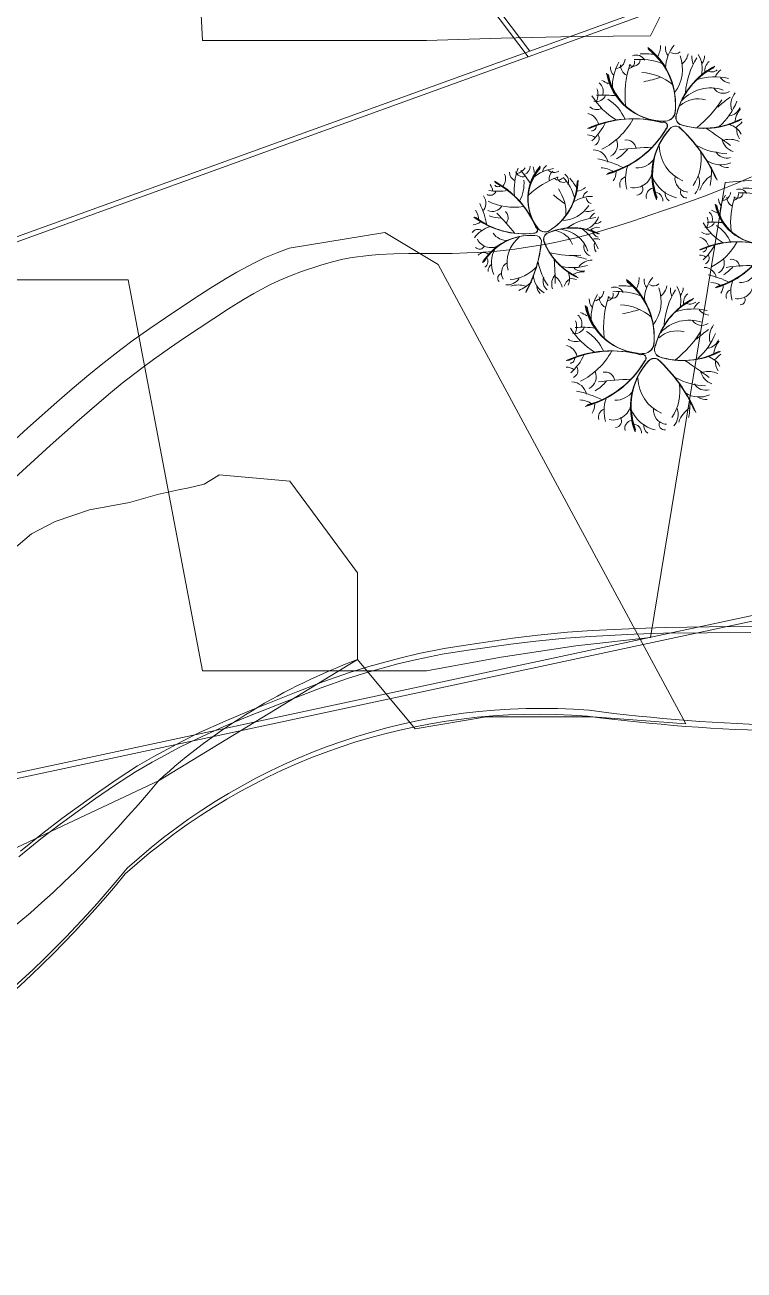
# Model space of a CAD drawing. Header units: metres. Extents: x -1097 to 1588, y -673 to 884.
# Drawn here: x 779.7 to 837.5, y 437.7 to 537.8 of the extents above; entities that cross this region are included whole.
import ezdxf

# ---------------------------------------------------------------- set-up
doc = ezdxf.new("R2010")
doc.units = ezdxf.units.M
for name, color, linetype, lineweight, plot in [('CRECIDA_Q100', 5, 'Continuous', 0, False), ('CRECIDA_Q2', 150, 'Continuous', 0, False), ('EXTENSIONES', 252, 'Continuous', 0, False), ('Solado', 7, 'Continuous', 0, False), ('TERRENO', 188, 'Continuous', 0, False), ('TEXTO', 7, 'Continuous', 0, False), ('VEGETACION', 85, 'Continuous', 0, False), ('VISTA LEJOS', 7, 'Continuous', 0, False)]:
    doc.layers.add(name, color=color, linetype=linetype, lineweight=lineweight, plot=plot)

msp = doc.modelspace()

# ---------------------------------------------------------------- linework, layer by layer
at = {"layer": 'CRECIDA_Q100'}
msp.add_lwpolyline([(716, 472.8), (722, 472.8), (728, 472.8), (734, 490.51), (740, 497.02), (746, 694.8), (752, 694.8), (758, 694.8), (764, 692.07), (770, 692.07), (776, 661.18), (782, 656.37), (788, 652.05), (794, 536.53), (800, 536.53), (806, 536.53), (812, 536.53), (818, 536.72), (824, 536.85), (830, 536.91), (836, 548.93), (842, 549.07)], dxfattribs=at)
at = {"layer": 'CRECIDA_Q2'}
msp.add_lwpolyline([(716, 466.38), (722, 467.27), (728, 468.44), (734, 469.84), (740, 473.98), (746, 479.41), (752, 509.18), (758, 512.91), (764, 515.52), (770, 517.27), (776, 517.27), (782, 517.27), (788, 517.27), (794, 485.85), (800, 485.85), (806, 485.85), (812, 485.85), (818, 486.94), (824, 487.84), (830, 488.53), (836, 525.11), (842, 525.63)], dxfattribs=at)
at = {"layer": 'EXTENSIONES'}
for points in [[(778.62, 504.17), (779.93, 505.36), (782.28, 507.45), (783.52, 508.52), (784.85, 509.65), (785.84, 510.45), (787.43, 511.69), (788.42, 512.43), (789.76, 513.38), (791, 514.23), (793.36, 515.8), (794.58, 516.59), (795.84, 517.37), (796.75, 517.89), (798.12, 518.63), (798.97, 519.04), (800.04, 519.49), (800.96, 519.83), (808.65, 521.09), (812.94, 518.52)], [(832.86, 481.58), (812.94, 518.52)], [(778.63, 495.49), (780.24, 496.87), (782.15, 497.85), (784.89, 498.8), (788.12, 499.38), (790.36, 500.02), (792.05, 500.4), (792.9, 500.56), (794.11, 500.86), (795.21, 501.51), (795.34, 501.61)], [(801.01, 501.1), (795.34, 501.61)], [(802.84, 498.62), (801.01, 501.1)], [(806.44, 493.73), (802.84, 498.62)], [(806.44, 486.74), (806.44, 493.73)], [(806.44, 486.74), (811.1, 481.19)], [(811.1, 481.19), (816.8, 482.13)], [(816.8, 482.13), (825.37, 482.13)], [(825.37, 482.13), (832.86, 481.58)]]:
    msp.add_lwpolyline(points, dxfattribs=at)
msp.add_lwpolyline([(594.83, 436.16, -0.003361), (595.83, 435.82, 0.213753), (666.88, 427.43, -0.089629), (721.94, 444.79, 0.226256), (790.44, 477, -0.09566), (806.44, 486.74)], format="xyb", dxfattribs=at)
at = {"layer": 'Solado'}
msp.add_lwpolyline([(778.63, 495.49), (780.24, 496.87), (782.15, 497.85), (784.89, 498.8), (788.12, 499.38), (790.36, 500.02), (792.05, 500.4), (792.9, 500.56), (794.11, 500.86), (795.21, 501.51), (795.34, 501.61), (801.01, 501.1), (802.84, 498.62), (806.44, 493.73), (806.44, 486.74), (811.1, 481.19), (816.8, 482.13), (825.37, 482.13), (832.86, 481.58), (812.94, 518.52), (808.65, 521.09), (800.96, 519.83), (800.04, 519.49), (798.97, 519.04), (798.12, 518.63), (796.75, 517.89), (795.84, 517.37), (794.58, 516.59), (793.36, 515.8), (791, 514.23), (789.76, 513.38), (788.42, 512.43), (787.43, 511.69), (785.84, 510.45), (784.85, 509.65), (783.52, 508.52), (782.28, 507.45), (779.93, 505.36), (778.62, 504.17)], dxfattribs=at)
at = {"layer": 'TERRENO'}
msp.add_lwpolyline([(779.21, 470.88), (781, 472.32), (782.54, 473.5), (785.39, 475.57), (786.91, 476.63), (788.61, 477.72), (789.93, 478.49), (792.17, 479.7), (793.6, 480.41), (795.65, 481.33), (797.63, 482.16), (801.51, 483.71), (803.52, 484.48), (805.65, 485.23), (807.2, 485.71), (809.7, 486.4), (811.22, 486.76), (813.26, 487.17), (815.15, 487.47), (818.78, 487.99), (820.79, 488.24), (823.18, 488.47), (825.16, 488.61), (828.7, 488.78), (831.05, 488.86), (834.57, 488.91), (838.07, 488.93)], dxfattribs=at)
at = {"layer": 'TEXTO', "color": 141}
msp.add_lwpolyline([(942.81, 512.25), (491.21, 415.55)], dxfattribs=at)
at = {"layer": 'VEGETACION', "color": 254}
msp.add_lwpolyline([(721.94, 444.79), (790.44, 477), (806.44, 486.74), (806.44, 493.73), (802.84, 498.62), (801.01, 501.1), (795.34, 501.61), (795.21, 501.51), (794.11, 500.86), (792.9, 500.56), (792.05, 500.4), (790.36, 500.02), (788.12, 499.38), (784.89, 498.8), (782.15, 497.85), (780.24, 496.87), (778.63, 495.49)], dxfattribs=at)
at = {"layer": 'VEGETACION'}
for centre, radius, start, end in [((826.17, 531.37), 5.86, -7.0126, 51.7609), ((826.22, 531.36), 5.8, -7.0126, 51.7609), ((826.28, 531.35), 5.74, -7.0126, 51.7609), ((826.34, 531.33), 5.69, -7.0126, 51.7609), ((828.95, 536.14), 1.87, -30.3109, -0.1369), ((832.04, 535.88), 0.839, 169.6778, -136.2887), ((834.22, 534.22), 3, 140.203, 178.1947), ((830.79, 532.85), 3.84, 149.9473, -176.8254), ((827.1, 535.12), 0.878, -80.5732, -5.4598), ((828.63, 535.01), 0.548, -126.8376, -2.2225), ((828.18, 534.81), 0.561, -77.8599, 7.8919), ((828.85, 534.58), 0.775, 26.989, 112.3536), ((829.17, 530.26), 4.75, 68.3223, 95.6759), ((829.47, 528.89), 6.57, 82.3394, 92.5468), ((831.99, 536.04), 0.58, -125.0679, -46.7585), ((829.45, 534.22), 3.13, -37.04, 20.2784), ((831.68, 535.72), 1.38, -52.2138, -10.7459), ((839.06, 531.86), 6.26, 148.3668, 175.7309), ((834.68, 535.17), 1.35, 174.4694, -156.1224), ((831.99, 534.27), 2.18, -14.1206, 31.5271), ((833.32, 535.31), 1.04, -37.8757, -0.6938), ((835.31, 534.11), 0.93, 129.1335, -169.7906), ((831.12, 534.76), 4.73, -169.3991, -90.6111), ((831.13, 534.71), 4.68, -169.3991, -90.6111), ((831.14, 534.67), 4.64, -169.3991, -90.6111), ((831.14, 534.62), 4.59, -169.3991, -90.6111), ((827.65, 534.35), 0.855, 175.5863, -134.2924), ((828.54, 534.55), 0.939, 178.8709, -119.6274), ((835.82, 532.12), 7.86, 161.4244, -173.9045), ((829.13, 529.86), 4.09, 49.1819, 87.2866), ((837.83, 529.12), 5.91, 117.2325, 165.0827), ((837.77, 529.13), 5.85, 117.2325, 165.0827), ((837.95, 529.11), 6.03, 117.2325, 165.0827), ((837.89, 529.12), 5.97, 117.2325, 165.0827), ((834.9, 534.81), 0.81, -119.4079, -53.7772), ((836.32, 533.14), 1.21, 122.4262, 158.3906), ((825.28, 532.41), 0.931, -14.6065, 49.1598), ((823.61, 527.8), 6.05, 60.2465, 65.6779), ((827.28, 544.33), 11.33, -78.8812, -71.6233), ((834.83, 529.59), 3.12, 70.8016, 137.4059), ((835.19, 528.6), 5, 77.262, 107.3482), ((835.86, 533.2), 0.922, -146.5166, -56.5593), ((836.51, 534.23), 1.13, -141.3142, -95.8118), ((830.42, 535.26), 6.03, -148.0271, -121.8354), ((825.64, 532.45), 0.827, -103.4701, -23.891), ((824.54, 532.19), 1.25, -25.4563, 21.2377), ((826.24, 524.79), 7.35, 81.8669, 94.4128), ((824.68, 528.77), 3.58, 23.3346, 57.9119), ((833.84, 529.65), 2.19, 74.3184, 131.5501), ((827.76, 536.88), 9.48, -50.9616, -32.7007), ((844.86, 520.29), 14.41, 125.9438, 130.9474), ((838.16, 531.31), 1.69, 143.1596, -166.5877), ((824.7, 529.54), 1.15, 14.1637, 76.1762), ((825.69, 531.85), 0.88, -130.2988, -61.7859), ((831.12, 530.94), 0.907, -93.1322, -17.9739), ((832.74, 530.35), 0.681, 153.4198, -121.2712), ((832.17, 533.48), 5.12, -49.014, -20.954), ((836.16, 531.57), 1.13, -79.471, -22.6738), ((838.63, 529.83), 1.83, 139.4516, 176.9574), ((828.59, 521.36), 8.88, 74.7272, 114.2407), ((828.62, 521.45), 8.79, 74.7272, 114.2407), ((828.65, 521.53), 8.7, 74.7272, 114.2407), ((828.68, 521.62), 8.61, 74.7272, 114.2407), ((825.25, 529.64), 0.39, -87.4794, 11.746), ((822.11, 532), 4.76, -47.9098, -25.8136), ((823.45, 533.02), 5.87, -63.0744, -28.8672), ((831.06, 529.65), 0.308, -49.8029, 114.2093), ((831.05, 529.65), 0.311, -49.8029, 114.2093), ((831.07, 529.65), 0.305, -49.8029, 114.2093), ((831.08, 529.65), 0.302, -49.8029, 114.2093), ((831.13, 530.93), 0.898, -93.1322, -17.9739), ((831.14, 530.91), 0.88, -93.1322, -17.9739), ((831.13, 530.92), 0.889, -93.1322, -17.9739), ((832.71, 530.34), 0.66, 153.4198, -121.2712), ((832.72, 530.35), 0.667, 153.4198, -121.2712), ((832.73, 530.35), 0.674, 153.4198, -121.2712), ((834.3, 535.67), 6.2, -108.1317, -62.2585), ((834.32, 535.73), 6.26, -108.1317, -62.2585), ((834.35, 535.79), 6.33, -108.1317, -62.2585), ((834.37, 535.85), 6.39, -108.1317, -62.2585), ((835.96, 528.3), 1.51, 26.9787, 76.13), ((844.43, 521.8), 10.79, 130.7293, 134.4144), ((824.95, 527.94), 0.997, 52.2518, 90.5793), ((825.27, 528.66), 0.61, -65.7095, 27.1401), ((824.4, 533.43), 7.95, -74.8679, -30.4024), ((824.47, 533.4), 7.87, -74.8679, -30.4024), ((824.55, 533.36), 7.79, -74.8679, -30.4024), ((824.62, 533.33), 7.71, -74.8679, -30.4024), ((835.63, 525.7), 5.51, 138.4124, -158.9788), ((835.59, 525.74), 5.45, 138.4124, -158.9788), ((835.55, 525.78), 5.4, 138.4124, -158.9788), ((835.52, 525.83), 5.34, 138.4124, -158.9788), ((832.03, 529), 0.634, 64.1571, 144.9717), ((832.03, 528.99), 0.64, 64.1571, 144.9717), ((832.03, 529.02), 0.621, 64.1571, 144.9717), ((832.03, 529.01), 0.627, 64.1571, 144.9717), ((823.83, 520.36), 12.51, 23.8645, 47.4059), ((823.75, 520.27), 12.64, 23.8645, 47.4059), ((823.67, 520.17), 12.77, 23.8645, 47.4059), ((823.58, 520.07), 12.9, 23.8645, 47.4059), ((800.12, 478.35), 61.59, 53.8701, 56.0677), ((838.25, 529.36), 1.31, 175.4194, -146.0112), ((825.38, 526.52), 1.22, 10.8837, 88.4892), ((826.29, 528.16), 1.07, -61.5198, 22.9503), ((825.3, 530.23), 3.78, -58.5365, -40.244), ((831.1, 499.38), 28.58, 91.8959, 97.1824), ((828.07, 527.75), 0.78, 6.6356, 100.1339), ((833.86, 528.13), 3.15, -178.6401, -113.41), ((836.37, 533.09), 5.67, -117.2715, -92.2861), ((837.09, 528.89), 1.37, -169.0993, -108.5458), ((836.38, 526.8), 1.78, 65.2459, 104.8545), ((824.06, 518.79), 8.4, 63.1155, 78.2042), ((828.93, 527.93), 1.65, -93.0608, -33.7955), ((830.37, 526.96), 3.72, -34.2307, 10.3731), ((835.66, 528.62), 2.09, -122.2591, -66.9897), ((836.16, 528.12), 1.05, -148.9222, -74.8688), ((817.4, 525.4), 0.949, -38.3468, 23.6656), ((819.41, 525.91), 0.727, 177.1906, -114.2964), ((824.03, 524.52), 4.98, 159.4624, -174.3459), ((819.78, 526.25), 0.683, -155.9806, -76.4016), ((819.05, 526.83), 1.03, -77.9669, -31.2728), ((815.06, 522), 6.08, 29.3564, 41.9022), ((819.57, 526.46), 0.769, -67.117, -3.3508), ((824.05, 523.81), 3.91, 138.0903, -143.1217), ((824.02, 523.79), 3.87, 138.0903, -143.1217), ((824, 523.76), 3.83, 138.0903, -143.1217), ((823.97, 523.73), 3.79, 138.0903, -143.1217), ((822.63, 523.07), 3.18, 97.4368, 130.6641), ((815.71, 525.24), 5, 7.736, 13.1674), ((822.04, 525.88), 0.707, 123.0758, 173.1971), ((822.26, 526.64), 0.725, -133.0838, -57.9704), ((822.62, 525.4), 0.776, 126.3603, -172.138), ((822.79, 525.22), 0.64, -25.5215, 59.8431), ((826.03, 524.54), 1.74, 55.0521, 89.7129), ((825.93, 525.96), 1.31, -33.6652, 0.2761), ((831.2, 525.41), 3.2, 162.2918, -164.5827), ((828.69, 526.15), 1.47, -101.2643, -1.1503), ((836.2, 523.72), 2.35, 124.7312, 160.552), ((828.94, 526.04), 5.97, -11.3278, 2.7521), ((836.17, 527.4), 1.08, -121.9118, -83.5178), ((816.48, 524.43), 0.824, -0.2587, 38.0688), ((813.99, 518.74), 7.34, 22.2167, 61.7302), ((817.74, 525.09), 0.323, -139.9899, -40.7645), ((814.06, 518.76), 7.26, 22.2167, 61.7302), ((814.14, 518.78), 7.19, 22.2167, 61.7302), ((814.21, 518.8), 7.12, 22.2167, 61.7302), ((816.88, 525.03), 2.96, -29.1759, 5.4014), ((824.68, 519.4), 6.49, 108.9139, 133.5849), ((819.38, 525.27), 4.75, -59.5232, -0.7497), ((819.4, 525.23), 4.7, -59.5232, -0.7497), ((819.36, 525.32), 4.8, -59.5232, -0.7497), ((819.34, 525.36), 4.84, -59.5232, -0.7497), ((822.6, 525.77), 0.464, -130.3704, -44.6187), ((822.96, 525.57), 0.453, -179.3481, -54.733), ((820.12, 522.83), 3.93, 15.8118, 43.1653), ((819.37, 521.95), 5.43, 29.8289, 40.0362), ((823.86, 525.93), 1.54, -82.8214, -52.6474), ((828.19, 524.93), 0.66, 109.7766, -161.1616), ((828.88, 524.6), 0.513, -86.0663, 31.7343), ((830.34, 524), 0.675, 102.0332, -164.9929), ((832.8, 526.65), 2.86, -157.3326, -104.242), ((833.09, 525.46), 1.12, 172.8016, -94.3436), ((832.53, 525.15), 1.42, -42.0554, 18.6273), ((837.68, 519.23), 5.43, 82.3394, 92.5468), ((815.76, 523.43), 1.01, -41.6268, 35.9787), ((817.11, 524.58), 0.504, -118.22, -25.3705), ((817.71, 528.33), 3.93, -100.4204, -78.3241), ((828.39, 531.14), 9.36, -131.3917, -124.1338), ((819.83, 522.66), 3.38, -3.3286, 34.776), ((825.25, 521.51), 2.48, 87.6925, 125.6842), ((825.25, 523.77), 0.693, 117.1673, 171.2007), ((825.32, 523.89), 0.479, -177.5784, -99.269), ((830.3, 523.65), 0.696, -2.8136, 89.859), ((832, 524.28), 0.818, 174.9157, -126.473), ((832.88, 524.33), 0.456, 157.6352, -83.3031), ((836.19, 523.74), 0.707, 175.5863, -134.2924), ((838.78, 522.51), 3.18, 149.9473, -176.8254), ((835.73, 524.38), 0.725, -80.5732, -5.4598), ((836.92, 523.91), 0.776, 178.8709, -119.6274), ((842.94, 521.9), 6.49, 161.4244, -173.9045), ((836.99, 524.29), 0.453, -126.8376, -2.2225), ((836.62, 524.12), 0.464, -77.8599, 7.8919), ((837.17, 523.94), 0.64, 26.989, 112.3536), ((837.44, 520.36), 3.93, 68.3223, 95.6759), ((814.79, 522.02), 1.43, 2.5416, 37.2023), ((810.03, 520.41), 6.94, 10.6049, 25.6937), ((817.29, 523.66), 0.883, -114.0303, -29.5602), ((819.05, 527.97), 4.85, -115.5849, -81.3777), ((817.92, 522.29), 0.645, -45.8749, 47.6233), ((822.85, 524.64), 2.59, -89.5505, -32.2321), ((824.96, 523.92), 1.14, -104.7244, -63.2564), ((834.23, 522.14), 0.769, -14.6065, 49.1598), ((832.85, 518.33), 5, 60.2465, 65.6779), ((839.05, 524.08), 3.91, -169.3991, -90.6111), ((839.06, 524.04), 3.87, -169.3991, -90.6111), ((839.06, 524), 3.83, -169.3991, -90.6111), ((839.07, 523.96), 3.79, -169.3991, -90.6111), ((815.67, 522.79), 1.08, -86.1757, -52.2344), ((819.8, 527.55), 6.57, -127.3784, -82.9129), ((819.81, 527.49), 6.5, -127.3784, -82.9129), ((819.83, 527.42), 6.44, -127.3784, -82.9129), ((819.84, 527.35), 6.37, -127.3784, -82.9129), ((818.16, 525.35), 3.12, -111.047, -92.7546), ((800.85, 506.03), 23.62, 39.3853, 44.6718), ((826.14, 517.15), 5.17, 95.8563, 123.2203), ((824.16, 523), 1.8, -66.6312, -20.9834), ((826.11, 521.69), 1.12, 121.9589, 151.3671), ((825.52, 522.65), 0.859, -90.3862, -53.2043), ((838.47, 524.49), 4.98, -148.0271, -121.8354), ((834.53, 522.18), 0.683, -103.4701, -23.891), ((833.61, 521.96), 1.03, -25.4563, 21.2377), ((835.02, 515.84), 6.08, 81.8669, 94.4128), ((816.13, 520.79), 0.546, 57.2661, 146.3278), ((817.96, 519.06), 2.65, 109.7813, 142.9068), ((820.38, 516.3), 4.55, 85.9019, 148.5107), ((820.39, 516.35), 4.51, 85.9019, 148.5107), ((820.39, 516.39), 4.46, 85.9019, 148.5107), ((820.4, 516.44), 4.42, 85.9019, 148.5107), ((818.47, 521.81), 1.36, -145.5713, -86.306), ((821.08, 518.68), 2.6, 128.8494, -165.9205), ((820.67, 521.28), 0.255, -102.3134, 61.6988), ((820.66, 521.29), 0.257, -102.3134, 61.6988), ((820.67, 521.28), 0.252, -102.3134, 61.6988), ((820.68, 521.28), 0.249, -102.3134, 61.6988), ((820.72, 520.31), 0.529, 11.6466, 92.4612), ((820.73, 520.33), 0.518, 11.6466, 92.4612), ((820.73, 520.32), 0.523, 11.6466, 92.4612), ((820.74, 520.33), 0.513, 11.6466, 92.4612), ((821.54, 521.89), 0.75, -145.6427, -70.4844), ((821.54, 521.87), 0.735, -145.6427, -70.4844), ((821.54, 521.88), 0.742, -145.6427, -70.4844), ((821.54, 521.86), 0.727, -145.6427, -70.4844), ((821.95, 520.55), 0.546, 100.9093, -173.7818), ((821.96, 520.55), 0.551, 100.9093, -173.7818), ((821.97, 520.54), 0.557, 100.9093, -173.7818), ((821.98, 520.54), 0.563, 100.9093, -173.7818), ((823.7, 516.62), 4.83, 64.722, 112.5721), ((823.75, 516.54), 4.93, 64.722, 112.5721), ((823.73, 516.58), 4.88, 64.722, 112.5721), ((823.78, 516.49), 4.98, 64.722, 112.5721), ((822.06, 519.46), 1.81, 21.8079, 79.0396), ((822.53, 518.78), 2.58, 18.2911, 84.8953), ((822.06, 518.05), 4.13, 24.7515, 54.8377), ((825.73, 520.74), 0.769, 76.623, 137.6988), ((825.98, 521.36), 0.669, -171.9184, -106.2877), ((833.75, 519.77), 0.949, 14.1637, 76.1762), ((834.57, 521.68), 0.727, -130.2988, -61.7859), ((833.73, 519.13), 2.96, 23.3346, 57.9119), ((816.26, 520.17), 0.424, -138.5768, -20.7762), ((817.18, 521.08), 1.21, -153.7749, -53.6608), ((819.58, 518.64), 2.36, 150.1568, -156.7526), ((810.63, 521.37), 10.66, -28.646, -5.1047), ((810.73, 521.36), 10.55, -28.646, -5.1047), ((810.84, 521.36), 10.44, -28.646, -5.1047), ((810.95, 521.35), 10.34, -28.646, -5.1047), ((826.24, 522.19), 5.12, -160.6422, -114.769), ((826.29, 522.2), 5.18, -160.6422, -114.769), ((826.35, 522.21), 5.23, -160.6422, -114.769), ((826.4, 522.23), 5.28, -160.6422, -114.769), ((825.41, 519.93), 0.762, 160.9729, -109.0699), ((825.6, 519.59), 0.996, 69.9156, 105.88), ((826.42, 520.01), 0.932, 166.1753, -148.3223), ((836.96, 513.01), 7.34, 74.7272, 114.2407), ((836.98, 513.08), 7.26, 74.7272, 114.2407), ((837.01, 513.15), 7.19, 74.7272, 114.2407), ((837.04, 513.22), 7.12, 74.7272, 114.2407), ((834.2, 519.85), 0.323, -87.4794, 11.746), ((831.61, 521.8), 3.93, -47.9098, -25.8136), ((832.71, 522.65), 4.85, -63.0744, -28.8672), ((833.5, 522.98), 6.57, -74.8679, -30.4024), ((833.56, 522.95), 6.5, -74.8679, -30.4024), ((833.62, 522.92), 6.44, -74.8679, -30.4024), ((833.68, 522.9), 6.37, -74.8679, -30.4024), ((816.6, 518.92), 0.557, 49.5226, 142.4966), ((816.36, 518.76), 0.575, -55.3242, 37.3484), ((825.6, 519.53), 4.69, -169.782, -144.7966), ((823.75, 527.08), 7.84, -103.4722, -85.2112), ((771.48, 515.77), 50.89, 1.3595, 3.5571), ((821.48, 507.53), 11.91, 73.4333, 78.4369), ((825.33, 517.47), 1.4, 90.6491, 140.9017), ((833.95, 518.45), 0.824, 52.2518, 90.5793), ((834.22, 519.04), 0.504, -65.7095, 27.1401), ((835.06, 518.62), 0.883, -61.5198, 22.9503), ((836.53, 518.29), 0.645, 6.6356, 100.1339), ((817.62, 517.97), 0.676, 122.4052, -178.9835), ((818.1, 517.42), 0.376, 105.1246, -135.8136), ((818.94, 517.85), 0.921, 120.291, -146.8541), ((818.56, 520.39), 3.08, -86.7412, -42.1374), ((823.2, 516.94), 1.14, 138.3902, -161.0564), ((823.74, 522.49), 4.23, -101.5246, -73.4645), ((822.25, 517.39), 1.25, -25.5318, 23.6195), ((824.6, 516.41), 1.52, 86.9411, 124.4468), ((824.49, 518.91), 0.937, -131.9815, -75.1843), ((834.31, 517.27), 1.01, 10.8837, 88.4892), ((833.22, 510.88), 6.94, 63.1155, 78.2042), ((834.24, 520.34), 3.12, -58.5365, -40.244), ((839.04, 494.85), 23.62, 91.8959, 97.1824), ((837.24, 518.43), 1.36, -93.0608, -33.7955), ((818.46, 518.05), 1.18, -94.566, -33.8832), ((819.37, 514.93), 1.94, 72.2206, 108.0414), ((817.24, 520.86), 4.94, -63.8384, -49.7585), ((822.31, 517.75), 1.73, -174.7696, -119.5003), ((821.77, 516.81), 0.893, -174.4224, -136.0283), ((822.23, 517.17), 0.864, 158.5673, -127.3793), ((821.47, 516.36), 1.47, 12.7354, 52.3439), ((824.09, 516.42), 1.08, 122.9089, 161.4783), ((822.25, 508.58), 8.92, 78.2188, 81.9039), ((827.13, 515.92), 0.775, 26.989, 112.3536), ((827.75, 510.23), 6.57, 82.3394, 92.5468), ((824.45, 512.71), 5.86, -7.0126, 51.7609), ((824.5, 512.69), 5.8, -7.0126, 51.7609), ((824.56, 512.68), 5.74, -7.0126, 51.7609), ((824.62, 512.66), 5.69, -7.0126, 51.7609), ((827.23, 517.47), 1.87, -30.3109, -0.1369), ((830.33, 517.21), 0.839, 169.6778, -136.2887), ((832.5, 515.55), 3, 140.203, 178.1947), ((830.27, 517.37), 0.58, -125.0679, -46.7585), ((829.97, 517.05), 1.38, -52.2138, -10.7459), ((830.27, 515.6), 2.18, -14.1206, 31.5271), ((834.84, 515.64), 1.43, 55.0521, 89.7129), ((834.77, 516.81), 1.08, -33.6652, 0.2761), ((839.12, 516.35), 2.65, 162.2918, -164.5827), ((837.05, 516.97), 1.21, -101.2643, -1.1503), ((825.94, 515.68), 0.855, 175.5863, -134.2924), ((829.07, 514.19), 3.84, 149.9473, -176.8254), ((825.38, 516.46), 0.878, -80.5732, -5.4598), ((826.83, 515.89), 0.939, 178.8709, -119.6274), ((834.1, 513.45), 7.86, 161.4244, -173.9045), ((826.91, 516.34), 0.548, -126.8376, -2.2225), ((826.46, 516.14), 0.561, -77.8599, 7.8919), ((827.45, 511.59), 4.75, 68.3223, 95.6759), ((827.73, 515.55), 3.13, -37.04, 20.2784), ((836.05, 510.47), 5.85, 117.2325, 165.0827), ((836.24, 510.44), 6.03, 117.2325, 165.0827), ((836.17, 510.45), 5.97, 117.2325, 165.0827), ((836.11, 510.46), 5.91, 117.2325, 165.0827), ((837.35, 513.2), 6.26, 148.3668, 175.7309), ((832.96, 516.5), 1.35, 174.4694, -156.1224), ((831.6, 516.65), 1.04, -37.8757, -0.6938), ((833.59, 515.44), 0.93, 129.1335, -169.7906), ((836.63, 515.96), 0.546, 109.7766, -161.1616), ((837.2, 515.69), 0.424, -86.0663, 31.7343), ((821.9, 509.14), 6.05, 60.2465, 65.6779), ((829.4, 516.1), 4.73, -169.3991, -90.6111), ((829.41, 516.05), 4.68, -169.3991, -90.6111), ((829.42, 516), 4.64, -169.3991, -90.6111), ((829.42, 515.95), 4.59, -169.3991, -90.6111), ((827.41, 511.19), 4.09, 49.1819, 87.2866), ((825.56, 525.66), 11.33, -78.8812, -71.6233), ((833.47, 509.94), 5, 77.262, 107.3482), ((833.18, 516.14), 0.81, -119.4079, -53.7772), ((834.6, 514.47), 1.21, 122.4262, 158.3906), ((834.8, 515.57), 1.13, -141.3142, -95.8118), ((822.82, 513.52), 1.25, -25.4563, 21.2377), ((823.56, 513.74), 0.931, -14.6065, 49.1598), ((833.11, 510.92), 3.12, 70.8016, 137.4059), ((834.14, 514.54), 0.922, -146.5166, -56.5593), ((836.44, 512.65), 1.69, 143.1596, -166.5877), ((828.7, 516.59), 6.03, -148.0271, -121.8354), ((823.93, 513.79), 0.827, -103.4701, -23.891), ((824.52, 506.12), 7.35, 81.8669, 94.4128), ((822.96, 510.1), 3.58, 23.3346, 57.9119), ((832.12, 510.98), 2.19, 74.3184, 131.5501), ((826.05, 518.21), 9.48, -50.9616, -32.7007), ((843.14, 501.63), 14.41, 125.9438, 130.9474), ((830.45, 514.81), 5.12, -49.014, -20.954), ((822.98, 510.88), 1.15, 14.1637, 76.1762), ((823.97, 513.19), 0.88, -130.2988, -61.7859), ((829.4, 512.27), 0.907, -93.1322, -17.9739), ((829.41, 512.26), 0.898, -93.1322, -17.9739), ((829.42, 512.25), 0.889, -93.1322, -17.9739), ((829.42, 512.24), 0.88, -93.1322, -17.9739), ((830.99, 511.68), 0.66, 153.4198, -121.2712), ((831.01, 511.68), 0.674, 153.4198, -121.2712), ((831.02, 511.69), 0.681, 153.4198, -121.2712), ((831, 511.68), 0.667, 153.4198, -121.2712), ((834.44, 512.9), 1.13, -79.471, -22.6738), ((836.92, 511.16), 1.83, 139.4516, 176.9574), ((826.87, 502.69), 8.88, 74.7272, 114.2407), ((826.9, 502.78), 8.79, 74.7272, 114.2407), ((826.93, 502.87), 8.7, 74.7272, 114.2407), ((826.97, 502.95), 8.61, 74.7272, 114.2407), ((823.53, 510.97), 0.39, -87.4794, 11.746), ((820.4, 513.34), 4.76, -47.9098, -25.8136), ((821.73, 514.36), 5.87, -63.0744, -28.8672), ((822.68, 514.76), 7.95, -74.8679, -30.4024), ((822.75, 514.73), 7.87, -74.8679, -30.4024), ((822.83, 514.69), 7.79, -74.8679, -30.4024), ((822.9, 514.66), 7.71, -74.8679, -30.4024), ((833.91, 507.03), 5.51, 138.4124, -158.9788), ((833.87, 507.07), 5.45, 138.4124, -158.9788), ((833.84, 507.12), 5.4, 138.4124, -158.9788), ((833.8, 507.16), 5.34, 138.4124, -158.9788), ((829.34, 510.98), 0.311, -49.8029, 114.2093), ((829.34, 510.98), 0.308, -49.8029, 114.2093), ((829.36, 510.99), 0.302, -49.8029, 114.2093), ((829.35, 510.98), 0.305, -49.8029, 114.2093), ((830.31, 510.33), 0.634, 64.1571, 144.9717), ((830.32, 510.32), 0.64, 64.1571, 144.9717), ((830.31, 510.35), 0.621, 64.1571, 144.9717), ((830.31, 510.34), 0.627, 64.1571, 144.9717), ((822.11, 501.7), 12.51, 23.8645, 47.4059), ((822.03, 501.6), 12.64, 23.8645, 47.4059), ((821.95, 501.5), 12.77, 23.8645, 47.4059), ((821.87, 501.4), 12.9, 23.8645, 47.4059), ((832.58, 517), 6.2, -108.1317, -62.2585), ((832.61, 517.06), 6.26, -108.1317, -62.2585), ((832.63, 517.12), 6.33, -108.1317, -62.2585), ((832.66, 517.18), 6.39, -108.1317, -62.2585), ((798.4, 459.69), 61.59, 53.8701, 56.0677), ((834.25, 509.64), 1.51, 26.9787, 76.13), ((842.71, 503.14), 10.79, 130.7293, 134.4144), ((836.53, 510.69), 1.31, 175.4194, -146.0112), ((823.23, 509.27), 0.997, 52.2518, 90.5793), ((823.56, 509.99), 0.61, -65.7095, 27.1401), ((824.57, 509.49), 1.07, -61.5198, 22.9503), ((826.35, 509.09), 0.78, 6.6356, 100.1339), ((835.38, 510.22), 1.37, -169.0993, -108.5458), ((834.67, 508.13), 1.78, 65.2459, 104.8545), ((823.66, 507.85), 1.22, 10.8837, 88.4892), ((823.58, 511.57), 3.78, -58.5365, -40.244), ((829.39, 480.72), 28.58, 91.8959, 97.1824), ((832.14, 509.46), 3.15, -178.6401, -113.41), ((828.65, 508.3), 3.72, -34.2307, 10.3731), ((834.65, 514.43), 5.67, -117.2715, -92.2861), ((834.45, 509.45), 1.05, -148.9222, -74.8688), ((822.35, 500.12), 8.4, 63.1155, 78.2042), ((829.48, 506.74), 3.2, 162.2918, -164.5827), ((827.22, 509.26), 1.65, -93.0608, -33.7955), ((833.94, 509.95), 2.09, -122.2591, -66.9897), ((827.22, 507.38), 5.97, -11.3278, 2.7521), ((834.45, 508.74), 1.08, -121.9118, -83.5178), ((824.31, 505.88), 1.74, 55.0521, 89.7129), ((824.22, 507.29), 1.31, -33.6652, 0.2761), ((826.48, 506.26), 0.66, 109.7766, -161.1616), ((826.98, 507.48), 1.47, -101.2643, -1.1503), ((831.08, 507.98), 2.86, -157.3326, -104.242), ((831.37, 506.79), 1.12, 172.8016, -94.3436), ((830.82, 506.48), 1.42, -42.0554, 18.6273), ((834.49, 505.06), 2.35, 124.7312, 160.552), ((827.17, 505.93), 0.513, -86.0663, 31.7343), ((828.62, 505.33), 0.675, 102.0332, -164.9929), ((828.59, 504.99), 0.696, -2.8136, 89.859), ((830.28, 505.61), 0.818, 174.9157, -126.473), ((831.16, 505.66), 0.456, 157.6352, -83.3031)]:
    msp.add_arc(centre, radius, start, end, dxfattribs=at)
at = {"layer": 'VISTA LEJOS'}
for points in [[(603.72, 821.29), (820.17, 535.21)], [(820.17, 535.21), (603.72, 821.29)], [(603.87, 821.76), (820.32, 535.68)], [(820.32, 535.68), (603.87, 821.76)], [(995.98, 598.85), (820.17, 535.21)], [(996.13, 599.32), (820.32, 535.68)], [(820.32, 535.68), (721.76, 500.01)], [(820.17, 535.21), (721.61, 499.54)], [(778.9, 501.35), (780.46, 502.79), (781.75, 503.97), (784.09, 506.04), (785.3, 507.1), (786.59, 508.19), (787.54, 508.96), (789.1, 510.17), (790.05, 510.88), (791.34, 511.8), (792.55, 512.63), (794.89, 514.18), (796.07, 514.95), (797.28, 515.7), (798.11, 516.18), (799.41, 516.87), (800.16, 517.23), (801.11, 517.64), (801.94, 517.94), (803.5, 518.46), (804.33, 518.71), (805.28, 518.94), (806.03, 519.08), (807.33, 519.25), (808.16, 519.33), (809.37, 519.38), (810.55, 519.4), (812.89, 519.4), (814.07, 519.41), (815.28, 519.44), (816.11, 519.48), (817.41, 519.57), (818.16, 519.63), (819.11, 519.75), (819.94, 519.87), (821.5, 520.13), (822.33, 520.29), (823.28, 520.49), (824.03, 520.67), (825.33, 521.02), (826.16, 521.26), (827.37, 521.63), (828.55, 522.01), (830.89, 522.79), (832.1, 523.2), (833.39, 523.67), (834.34, 524.02), (835.9, 524.63), (836.85, 525.01), (838.14, 525.56)], [(942.96, 512.72), (491.36, 416.02)], [(942.81, 512.25), (491.21, 415.55)], [(779.21, 470.88), (781, 472.32), (782.54, 473.5), (785.39, 475.57), (786.91, 476.63), (788.61, 477.72), (789.93, 478.49), (792.17, 479.7), (793.6, 480.41), (795.65, 481.33), (797.63, 482.16), (801.51, 483.71), (803.52, 484.48), (805.65, 485.23), (807.2, 485.71), (809.7, 486.4), (811.22, 486.76), (813.26, 487.17), (815.15, 487.47), (818.78, 487.99), (820.79, 488.24), (823.18, 488.47), (825.16, 488.61), (828.7, 488.78), (831.05, 488.86), (834.57, 488.91), (838.07, 488.93)], [(779.36, 471.35), (781.15, 472.79), (782.69, 473.97), (785.55, 476.04), (787.06, 477.09), (788.76, 478.19), (790.08, 478.96), (792.32, 480.17), (793.75, 480.88), (795.8, 481.8), (797.78, 482.62), (801.66, 484.18), (803.67, 484.95), (805.8, 485.7), (807.35, 486.18), (809.85, 486.87), (811.37, 487.23), (813.41, 487.64), (815.31, 487.94), (818.93, 488.46), (820.94, 488.71), (823.33, 488.94), (825.31, 489.08), (828.85, 489.25), (831.2, 489.33), (834.72, 489.38), (838.22, 489.4)]]:
    msp.add_lwpolyline(points, dxfattribs=at)
for points in [[(664.37, 420.41, -0.089629), (719.43, 437.77, 0.226256), (787.93, 469.97, -0.207225), (825.09, 482.67, 0.055888), (856.79, 482.04, 0.099971)], [(719.28, 437.3, 0.226256), (787.78, 469.51, -0.207225), (824.94, 482.2, 0.055888), (856.64, 481.57, 0.099971)], [(719.28, 437.3, 0.226256), (787.78, 469.51, -0.207225), (824.94, 482.2, 0.055888), (856.64, 481.57, 0.099971)]]:
    msp.add_lwpolyline(points, format="xyb", dxfattribs=at)

doc.saveas('drawing.dxf')
